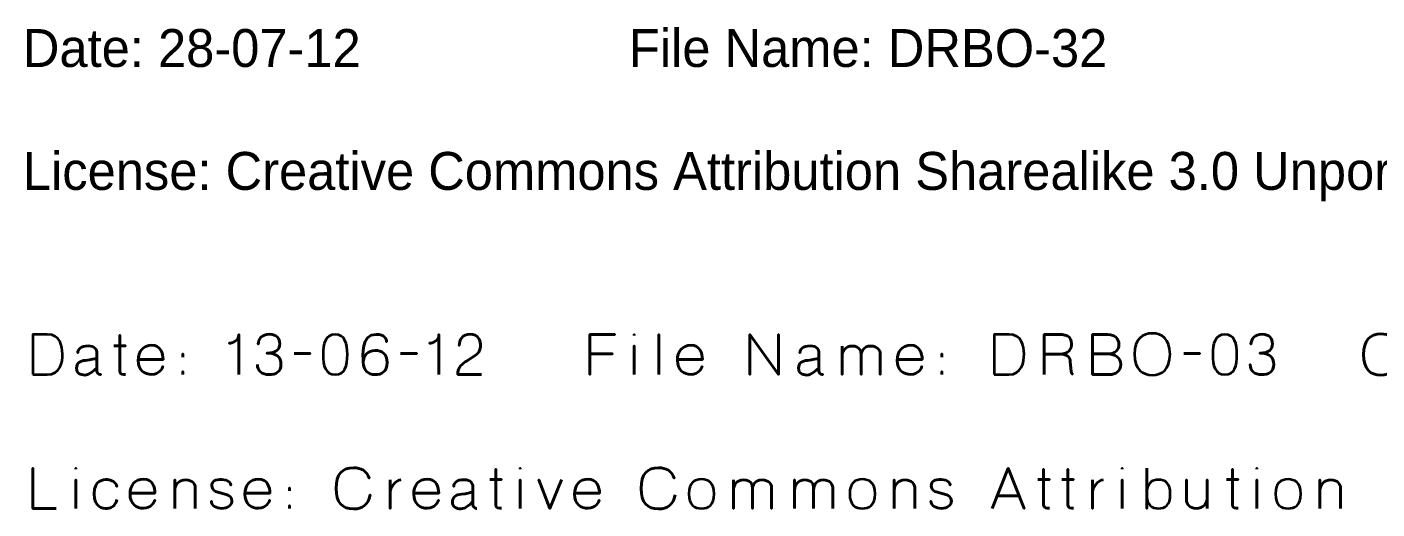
# Model space of a CAD drawing. Header units: inches. Extents: x 15 to 785, y -737 to -15.
# Drawn here: x 25.1 to 332.9, y -735 to -625.2 of the extents above; entities that cross this region are included whole.
import ezdxf

# ---------------------------------------------------------------- set-up
doc = ezdxf.new("R2010")
doc.units = ezdxf.units.IN
doc.header["$MEASUREMENT"] = 0
doc.layers.add('Layer 1', color=7, linetype='Continuous')

# ---------------------------------------------------------------- blocks, each defined once
blk = doc.blocks.new('block 2')
at = {"layer": 'Layer 1', "color": 35, "lineweight": 35, "true_color": 0x927753}
for points, knots in [([(26.38, -704.43), (26.38, -704.43), (26.38, -695.28), (26.38, -695.28), (26.38, -695.28), (29.68, -695.28), (29.68, -695.28), (32.7, -695.28), (33.07, -697.82), (33.15, -699.72), (33.23, -701.63), (32.58, -704.43), (29.68, -704.43), (29.68, -704.43), (26.38, -704.43), (26.38, -704.43)], [0, 0, 0, 0, 1, 1, 1, 2, 2, 2, 3, 3, 3, 4, 4, 4, 5, 5, 5, 5]), ([(26.38, -704.43), (26.38, -704.43), (26.38, -695.28), (26.38, -695.28), (26.38, -695.28), (29.68, -695.28), (29.68, -695.28), (32.7, -695.28), (33.07, -697.82), (33.15, -699.72), (33.23, -701.63), (32.58, -704.43), (29.68, -704.43), (29.68, -704.43), (26.38, -704.43), (26.38, -704.43)], [0, 0, 0, 0, 1, 1, 1, 2, 2, 2, 3, 3, 3, 4, 4, 4, 5, 5, 5, 5]), ([(47.53, -704.37), (46.9, -704.41), (46.23, -704.43), (46.23, -703.58), (46.23, -702.72), (46.23, -695.45), (46.23, -695.45), (46.23, -695.45), (46.23, -702.72), (46.23, -703.58), (46.23, -704.43), (46.9, -704.41), (47.53, -704.37)], [0, 0, 0, 0, 1, 1, 1, 2, 2, 2, 3, 3, 3, 4, 4, 4, 4]), ([(73.35, -704.43), (73.35, -704.43), (73.35, -695.28), (73.35, -695.28), (73.35, -696.84), (71.83, -697.21), (71.19, -697.26), (71.83, -697.21), (73.35, -696.84), (73.35, -695.28), (73.35, -695.28), (73.35, -704.43), (73.35, -704.43)], [0, 0, 0, 0, 1, 1, 1, 2, 2, 2, 3, 3, 3, 4, 4, 4, 4]), ([(77.61, -702.13), (77.61, -703.49), (78.6, -704.43), (80.23, -704.43), (81.85, -704.43), (82.97, -703.76), (82.97, -702.08), (82.97, -700.41), (81.98, -699.5), (79.77, -699.5), (81.97, -699.52), (82.68, -698.62), (82.68, -697.4), (82.68, -696.18), (82.06, -695.23), (80.33, -695.23), (78.62, -695.23), (77.79, -696.3), (77.79, -697.52), (77.79, -696.3), (78.62, -695.23), (80.33, -695.23), (82.06, -695.23), (82.68, -696.18), (82.68, -697.4), (82.68, -698.62), (81.97, -699.52), (79.77, -699.5), (81.98, -699.5), (82.97, -700.41), (82.97, -702.08), (82.97, -703.76), (81.85, -704.43), (80.23, -704.43), (78.6, -704.43), (77.61, -703.49), (77.61, -702.13)], [0, 0, 0, 0, 1, 1, 1, 2, 2, 2, 3, 3, 3, 4, 4, 4, 5, 5, 5, 6, 6, 6, 7, 7, 7, 8, 8, 8, 9, 9, 9, 10, 10, 10, 11, 11, 11, 12, 12, 12, 12]), ([(92.57, -699.86), (92.57, -697.35), (93.11, -695.29), (95.34, -695.29), (97.58, -695.29), (98.11, -697.35), (98.11, -699.86), (98.11, -702.39), (97.58, -704.43), (95.34, -704.43), (93.11, -704.43), (92.57, -702.39), (92.57, -699.86)], [0, 0, 0, 0, 1, 1, 1, 2, 2, 2, 3, 3, 3, 4, 4, 4, 4]), ([(92.57, -699.86), (92.57, -697.35), (93.11, -695.29), (95.34, -695.29), (97.58, -695.29), (98.11, -697.35), (98.11, -699.86), (98.11, -702.39), (97.58, -704.43), (95.34, -704.43), (93.11, -704.43), (92.57, -702.39), (92.57, -699.86)], [0, 0, 0, 0, 1, 1, 1, 2, 2, 2, 3, 3, 3, 4, 4, 4, 4]), ([(101.72, -701.68), (101.72, -700.03), (102.87, -698.92), (104.41, -698.92), (105.95, -698.92), (107.2, -699.63), (107.2, -701.68), (107.2, -703.72), (105.95, -704.43), (104.41, -704.43), (102.87, -704.43), (101.77, -703.33), (101.72, -701.68), (101.67, -700.03), (101.12, -695.25), (104.68, -695.25), (106.61, -695.25), (106.99, -696.3), (107.06, -696.94), (106.99, -696.3), (106.61, -695.25), (104.68, -695.25), (101.12, -695.25), (101.67, -700.03), (101.72, -701.68), (101.77, -703.33), (102.87, -704.43), (104.41, -704.43), (105.95, -704.43), (107.2, -703.72), (107.2, -701.68), (107.2, -699.63), (105.95, -698.92), (104.41, -698.92), (102.87, -698.92), (101.72, -700.03), (101.72, -701.68)], [0, 0, 0, 0, 1, 1, 1, 2, 2, 2, 3, 3, 3, 4, 4, 4, 5, 5, 5, 6, 6, 6, 7, 7, 7, 8, 8, 8, 9, 9, 9, 10, 10, 10, 11, 11, 11, 12, 12, 12, 12]), ([(119, -704.43), (119, -704.43), (119, -695.28), (119, -695.28), (119, -696.84), (117.49, -697.21), (116.84, -697.26), (117.49, -697.21), (119, -696.84), (119, -695.28), (119, -695.28), (119, -704.43), (119, -704.43)], [0, 0, 0, 0, 1, 1, 1, 2, 2, 2, 3, 3, 3, 4, 4, 4, 4]), ([(128.72, -704.43), (128.72, -704.43), (123.27, -704.43), (123.27, -704.43), (123.32, -702.58), (124.31, -701.98), (125.39, -701.27), (125.39, -701.27), (127.56, -699.82), (127.56, -699.82), (128.46, -699.2), (128.45, -698.31), (128.45, -697.46), (128.45, -696.6), (127.92, -695.2), (126.11, -695.2), (124.3, -695.2), (123.62, -696.55), (123.62, -697.82), (123.62, -696.55), (124.3, -695.2), (126.11, -695.2), (127.92, -695.2), (128.45, -696.6), (128.45, -697.46), (128.45, -698.31), (128.46, -699.2), (127.56, -699.82), (127.56, -699.82), (125.39, -701.27), (125.39, -701.27), (124.31, -701.98), (123.32, -702.58), (123.27, -704.43), (123.27, -704.43), (128.72, -704.43), (128.72, -704.43)], [0, 0, 0, 0, 1, 1, 1, 2, 2, 2, 3, 3, 3, 4, 4, 4, 5, 5, 5, 6, 6, 6, 7, 7, 7, 8, 8, 8, 9, 9, 9, 10, 10, 10, 11, 11, 11, 12, 12, 12, 12]), ([(153.38, -695.28), (153.38, -695.28), (159.06, -695.28), (159.06, -695.28), (159.06, -695.28), (153.38, -695.28), (153.38, -695.28), (153.38, -695.28), (153.38, -704.43), (153.38, -704.43), (153.38, -704.43), (153.38, -695.28), (153.38, -695.28)], [0, 0, 0, 0, 1, 1, 1, 2, 2, 2, 3, 3, 3, 4, 4, 4, 4]), ([(163.53, -695.49), (163.53, -695.49), (163.53, -695.26), (163.53, -695.26), (163.53, -695.26), (163.53, -695.49), (163.53, -695.49)], [0, 0, 0, 0, 1, 1, 1, 2, 2, 2, 2]), ([(169.13, -704.43), (169.13, -704.43), (169.13, -695.28), (169.13, -695.28), (169.13, -695.28), (169.13, -704.43), (169.13, -704.43)], [0, 0, 0, 0, 1, 1, 1, 2, 2, 2, 2]), ([(189.91, -695.28), (189.91, -695.28), (196.43, -704.43), (196.43, -704.43), (196.43, -704.43), (196.43, -695.28), (196.43, -695.28), (196.43, -695.28), (196.43, -704.43), (196.43, -704.43), (196.43, -704.43), (189.91, -695.28), (189.91, -695.28), (189.91, -695.28), (189.91, -704.43), (189.91, -704.43), (189.91, -704.43), (189.91, -695.28), (189.91, -695.28)], [0, 0, 0, 0, 1, 1, 1, 2, 2, 2, 3, 3, 3, 4, 4, 4, 5, 5, 5, 6, 6, 6, 6]), ([(245.62, -704.43), (245.62, -704.43), (245.62, -695.28), (245.62, -695.28), (245.62, -695.28), (248.92, -695.28), (248.92, -695.28), (251.94, -695.28), (252.31, -697.82), (252.39, -699.72), (252.46, -701.63), (251.82, -704.43), (248.92, -704.43), (248.92, -704.43), (245.62, -704.43), (245.62, -704.43)], [0, 0, 0, 0, 1, 1, 1, 2, 2, 2, 3, 3, 3, 4, 4, 4, 5, 5, 5, 5]), ([(245.62, -704.43), (245.62, -704.43), (245.62, -695.28), (245.62, -695.28), (245.62, -695.28), (248.92, -695.28), (248.92, -695.28), (251.94, -695.28), (252.31, -697.82), (252.39, -699.72), (252.46, -701.63), (251.82, -704.43), (248.92, -704.43), (248.92, -704.43), (245.62, -704.43), (245.62, -704.43)], [0, 0, 0, 0, 1, 1, 1, 2, 2, 2, 3, 3, 3, 4, 4, 4, 5, 5, 5, 5]), ([(256.97, -704.43), (256.97, -704.43), (256.97, -695.28), (256.97, -695.28), (256.97, -695.28), (260.31, -695.28), (260.31, -695.28), (262.65, -695.28), (263.15, -696.08), (263.21, -697.31), (263.26, -698.54), (262.64, -699.76), (260.57, -699.76), (260.57, -699.76), (256.97, -699.76), (256.97, -699.76), (256.97, -699.76), (260.57, -699.76), (260.57, -699.76), (262.6, -699.76), (263.26, -698.54), (263.21, -697.31), (263.15, -696.08), (262.6, -695.28), (260.31, -695.28), (260.31, -695.28), (256.97, -695.28), (256.97, -695.28), (256.97, -695.28), (256.97, -704.43), (256.97, -704.43)], [0, 0, 0, 0, 1, 1, 1, 2, 2, 2, 3, 3, 3, 4, 4, 4, 5, 5, 5, 6, 6, 6, 7, 7, 7, 8, 8, 8, 9, 9, 9, 10, 10, 10, 10]), ([(267.98, -699.72), (267.98, -699.72), (271.5, -699.72), (271.5, -699.72), (273.33, -699.72), (274.08, -698.62), (274.04, -697.51), (273.99, -696.41), (273.22, -695.28), (271.53, -695.28), (271.53, -695.28), (267.98, -695.28), (267.98, -695.28), (267.98, -695.28), (267.98, -704.43), (267.98, -704.43), (267.98, -704.43), (271.88, -704.43), (271.88, -704.43), (273.33, -704.43), (274.47, -703.57), (274.47, -702.12), (274.45, -700.67), (273.24, -699.72), (271.5, -699.72), (273.24, -699.72), (274.45, -700.67), (274.47, -702.12), (274.47, -703.57), (273.33, -704.43), (271.88, -704.43), (271.88, -704.43), (267.98, -704.43), (267.98, -704.43), (267.98, -704.43), (267.98, -695.28), (267.98, -695.28), (267.98, -695.28), (271.53, -695.28), (271.53, -695.28), (273.22, -695.28), (273.99, -696.41), (274.04, -697.51), (274.08, -698.62), (273.33, -699.72), (271.5, -699.72), (271.5, -699.72), (267.98, -699.72), (267.98, -699.72)], [0, 0, 0, 0, 1, 1, 1, 2, 2, 2, 3, 3, 3, 4, 4, 4, 5, 5, 5, 6, 6, 6, 7, 7, 7, 8, 8, 8, 9, 9, 9, 10, 10, 10, 11, 11, 11, 12, 12, 12, 13, 13, 13, 14, 14, 14, 15, 15, 15, 16, 16, 16, 16]), ([(277.6, -699.78), (277.6, -696.28), (279.41, -695.03), (281.64, -695.03), (283.86, -695.03), (285.68, -696.28), (285.68, -699.78), (285.68, -703.29), (283.86, -704.51), (281.64, -704.51), (279.41, -704.51), (277.6, -703.29), (277.6, -699.78)], [0, 0, 0, 0, 1, 1, 1, 2, 2, 2, 3, 3, 3, 4, 4, 4, 4]), ([(277.6, -699.78), (277.6, -696.28), (279.41, -695.03), (281.64, -695.03), (283.86, -695.03), (285.68, -696.28), (285.68, -699.78), (285.68, -703.29), (283.86, -704.51), (281.64, -704.51), (279.41, -704.51), (277.6, -703.29), (277.6, -699.78)], [0, 0, 0, 0, 1, 1, 1, 2, 2, 2, 3, 3, 3, 4, 4, 4, 4]), ([(295.42, -699.86), (295.42, -697.35), (295.95, -695.29), (298.18, -695.29), (300.42, -695.29), (300.95, -697.35), (300.95, -699.86), (300.95, -702.39), (300.42, -704.43), (298.18, -704.43), (295.95, -704.43), (295.42, -702.39), (295.42, -699.86)], [0, 0, 0, 0, 1, 1, 1, 2, 2, 2, 3, 3, 3, 4, 4, 4, 4]), ([(295.42, -699.86), (295.42, -697.35), (295.95, -695.29), (298.18, -695.29), (300.42, -695.29), (300.95, -697.35), (300.95, -699.86), (300.95, -702.39), (300.42, -704.43), (298.18, -704.43), (295.95, -704.43), (295.42, -702.39), (295.42, -699.86)], [0, 0, 0, 0, 1, 1, 1, 2, 2, 2, 3, 3, 3, 4, 4, 4, 4]), ([(306.58, -704.43), (308.2, -704.43), (309.32, -703.76), (309.32, -702.08), (309.32, -700.41), (308.33, -699.5), (306.12, -699.5), (308.32, -699.52), (309.03, -698.62), (309.03, -697.4), (309.03, -696.18), (308.41, -695.23), (306.68, -695.23), (304.97, -695.23), (304.14, -696.3), (304.14, -697.52), (304.14, -696.3), (304.97, -695.23), (306.68, -695.23), (308.41, -695.23), (309.03, -696.18), (309.03, -697.4), (309.03, -698.62), (308.32, -699.52), (306.12, -699.5), (308.33, -699.5), (309.32, -700.41), (309.32, -702.08), (309.32, -703.76), (308.2, -704.43), (306.58, -704.43), (304.95, -704.43), (303.96, -703.49), (303.96, -702.13), (303.96, -703.49), (304.95, -704.43), (306.58, -704.43)], [0, 0, 0, 0, 1, 1, 1, 2, 2, 2, 3, 3, 3, 4, 4, 4, 5, 5, 5, 6, 6, 6, 7, 7, 7, 8, 8, 8, 9, 9, 9, 10, 10, 10, 11, 11, 11, 12, 12, 12, 12]), ([(333.77, -704.53), (331.24, -704.53), (329.81, -703.1), (329.81, -699.85), (329.81, -696.61), (331.24, -695.16), (333.77, -695.16), (335.57, -695.16), (336.82, -695.91), (337.38, -697.54), (336.82, -695.91), (335.57, -695.16), (333.77, -695.16), (331.24, -695.16), (329.81, -696.61), (329.81, -699.85), (329.81, -703.1), (331.24, -704.53), (333.77, -704.53), (335.85, -704.53), (337.17, -703.54), (337.58, -701.36), (337.17, -703.54), (335.85, -704.53), (333.77, -704.53)], [0, 0, 0, 0, 1, 1, 1, 2, 2, 2, 3, 3, 3, 4, 4, 4, 5, 5, 5, 6, 6, 6, 7, 7, 7, 8, 8, 8, 8]), ([(40.99, -703.61), (40.99, -703.61), (40.99, -699.43), (40.99, -699.43), (40.99, -698.9), (40.72, -697.88), (39, -697.88), (37.29, -697.88), (36.66, -698.65), (36.66, -699.45), (36.66, -698.65), (37.29, -697.88), (39, -697.88), (40.72, -697.88), (40.99, -698.9), (40.99, -699.43), (40.99, -699.43), (40.99, -703.61), (40.99, -703.61), (40.99, -704.37), (41.89, -704.43), (41.89, -704.43), (41.89, -704.43), (40.99, -704.37), (40.99, -703.61)], [0, 0, 0, 0, 1, 1, 1, 2, 2, 2, 3, 3, 3, 4, 4, 4, 5, 5, 5, 6, 6, 6, 7, 7, 7, 8, 8, 8, 8]), ([(44.9, -697.85), (44.9, -697.85), (47.55, -697.85), (47.55, -697.85), (47.55, -697.85), (44.9, -697.85), (44.9, -697.85)], [0, 0, 0, 0, 1, 1, 1, 2, 2, 2, 2]), ([(50.42, -700.95), (50.42, -700.95), (56.1, -700.95), (56.1, -700.95), (56.1, -699.54), (55.54, -697.74), (53.52, -697.74), (51.51, -697.74), (50.41, -699.11), (50.41, -701.21), (50.41, -703.31), (51.83, -704.43), (53.52, -704.38), (55.22, -704.33), (55.96, -703.01), (56.05, -702.54), (55.96, -703.01), (55.22, -704.33), (53.52, -704.38), (51.83, -704.43), (50.41, -703.31), (50.41, -701.21), (50.41, -699.11), (51.51, -697.74), (53.52, -697.74), (55.54, -697.74), (56.1, -699.54), (56.1, -700.95), (56.1, -700.95), (50.42, -700.95), (50.42, -700.95)], [0, 0, 0, 0, 1, 1, 1, 2, 2, 2, 3, 3, 3, 4, 4, 4, 5, 5, 5, 6, 6, 6, 7, 7, 7, 8, 8, 8, 9, 9, 9, 10, 10, 10, 10]), ([(163.53, -704.42), (163.53, -704.42), (163.53, -697.9), (163.53, -697.9), (163.53, -697.9), (163.53, -704.44), (163.53, -704.42)], [0, 0, 0, 0, 1, 1, 1, 2, 2, 2, 2]), ([(173.37, -700.95), (173.37, -700.95), (179.05, -700.95), (179.05, -700.95), (179.05, -699.54), (178.49, -697.74), (176.47, -697.74), (174.46, -697.74), (173.36, -699.11), (173.36, -701.21), (173.36, -703.31), (174.78, -704.43), (176.47, -704.38), (178.17, -704.33), (178.91, -703.01), (179, -702.54), (178.91, -703.01), (178.17, -704.33), (176.47, -704.38), (174.78, -704.43), (173.36, -703.31), (173.36, -701.21), (173.36, -699.11), (174.46, -697.74), (176.47, -697.74), (178.49, -697.74), (179.05, -699.54), (179.05, -700.95), (179.05, -700.95), (173.37, -700.95), (173.37, -700.95)], [0, 0, 0, 0, 1, 1, 1, 2, 2, 2, 3, 3, 3, 4, 4, 4, 5, 5, 5, 6, 6, 6, 7, 7, 7, 8, 8, 8, 9, 9, 9, 10, 10, 10, 10]), ([(205.62, -703.61), (205.62, -703.61), (205.62, -699.43), (205.62, -699.43), (205.62, -698.9), (205.35, -697.88), (203.63, -697.88), (201.92, -697.88), (201.29, -698.65), (201.29, -699.45), (201.29, -698.65), (201.92, -697.88), (203.63, -697.88), (205.35, -697.88), (205.62, -698.9), (205.62, -699.43), (205.62, -699.43), (205.62, -703.61), (205.62, -703.61), (205.62, -704.37), (206.52, -704.43), (206.52, -704.43), (206.52, -704.43), (205.62, -704.37), (205.62, -703.61)], [0, 0, 0, 0, 1, 1, 1, 2, 2, 2, 3, 3, 3, 4, 4, 4, 5, 5, 5, 6, 6, 6, 7, 7, 7, 8, 8, 8, 8]), ([(215.23, -699.61), (215.23, -699.02), (214.85, -697.93), (213.24, -697.92), (211.62, -697.9), (210.9, -699.16), (210.9, -700.33), (210.9, -699.16), (211.62, -697.9), (213.24, -697.92), (214.85, -697.93), (215.23, -699.02), (215.23, -699.61), (215.23, -700.19), (215.23, -704.43), (215.23, -704.43), (215.23, -704.43), (215.23, -700.19), (215.23, -699.61)], [0, 0, 0, 0, 1, 1, 1, 2, 2, 2, 3, 3, 3, 4, 4, 4, 5, 5, 5, 6, 6, 6, 6]), ([(210.9, -697.92), (210.9, -697.92), (210.9, -704.43), (210.9, -704.43), (210.9, -704.43), (210.9, -697.92), (210.9, -697.92)], [0, 0, 0, 0, 1, 1, 1, 2, 2, 2, 2]), ([(219.6, -699.61), (219.6, -699.02), (219.04, -697.93), (217.43, -697.92), (215.81, -697.9), (215.23, -699.16), (215.23, -700.33), (215.23, -699.16), (215.81, -697.9), (217.43, -697.92), (219.04, -697.93), (219.6, -699.02), (219.6, -699.61), (219.6, -700.19), (219.6, -704.43), (219.6, -704.43), (219.6, -704.43), (219.6, -700.19), (219.6, -699.61)], [0, 0, 0, 0, 1, 1, 1, 2, 2, 2, 3, 3, 3, 4, 4, 4, 5, 5, 5, 6, 6, 6, 6]), ([(223.48, -700.95), (223.48, -700.95), (229.16, -700.95), (229.16, -700.95), (229.16, -699.54), (228.6, -697.74), (226.58, -697.74), (224.58, -697.74), (223.47, -699.11), (223.47, -701.21), (223.47, -703.31), (224.89, -704.43), (226.58, -704.38), (228.28, -704.33), (229.02, -703.01), (229.11, -702.54), (229.02, -703.01), (228.28, -704.33), (226.58, -704.38), (224.89, -704.43), (223.47, -703.31), (223.47, -701.21), (223.47, -699.11), (224.58, -697.74), (226.58, -697.74), (228.6, -697.74), (229.16, -699.54), (229.16, -700.95), (229.16, -700.95), (223.48, -700.95), (223.48, -700.95)], [0, 0, 0, 0, 1, 1, 1, 2, 2, 2, 3, 3, 3, 4, 4, 4, 5, 5, 5, 6, 6, 6, 7, 7, 7, 8, 8, 8, 9, 9, 9, 10, 10, 10, 10]), ([(38.26, -704.51), (37.2, -704.47), (36.36, -704.14), (36.36, -702.97), (36.36, -701.79), (37.07, -701.3), (38.42, -701.17), (39.75, -701.04), (40.35, -700.84), (40.99, -700.66), (40.35, -700.84), (39.75, -701.04), (38.42, -701.17), (37.07, -701.3), (36.36, -701.79), (36.36, -702.97), (36.36, -704.14), (37.2, -704.47), (38.26, -704.51), (39.3, -704.55), (40.6, -703.31), (40.99, -702.77), (40.6, -703.31), (39.3, -704.55), (38.26, -704.51)], [0, 0, 0, 0, 1, 1, 1, 2, 2, 2, 3, 3, 3, 4, 4, 4, 5, 5, 5, 6, 6, 6, 7, 7, 7, 8, 8, 8, 8]), ([(60.61, -700.42), (60.61, -700.42), (60.61, -699.72), (60.61, -699.72), (60.61, -699.72), (60.61, -700.42), (60.61, -700.42)], [0, 0, 0, 0, 1, 1, 1, 2, 2, 2, 2]), ([(85.97, -699.64), (85.97, -699.64), (89.66, -699.64), (89.66, -699.64), (89.66, -699.64), (85.97, -699.64), (85.97, -699.64)], [0, 0, 0, 0, 1, 1, 1, 2, 2, 2, 2]), ([(110.24, -699.64), (110.24, -699.64), (113.93, -699.64), (113.93, -699.64), (113.93, -699.64), (110.24, -699.64), (110.24, -699.64)], [0, 0, 0, 0, 1, 1, 1, 2, 2, 2, 2]), ([(153.38, -699.72), (153.38, -699.72), (158.54, -699.72), (158.54, -699.72), (158.54, -699.72), (153.38, -699.72), (153.38, -699.72)], [0, 0, 0, 0, 1, 1, 1, 2, 2, 2, 2]), ([(202.89, -704.51), (201.83, -704.47), (200.99, -704.14), (200.99, -702.97), (200.99, -701.79), (201.7, -701.3), (203.05, -701.17), (204.38, -701.04), (204.98, -700.84), (205.62, -700.66), (204.98, -700.84), (204.38, -701.04), (203.05, -701.17), (201.7, -701.3), (200.99, -701.79), (200.99, -702.97), (200.99, -704.14), (201.83, -704.47), (202.89, -704.51), (203.93, -704.55), (205.23, -703.31), (205.62, -702.77), (205.23, -703.31), (203.93, -704.55), (202.89, -704.51)], [0, 0, 0, 0, 1, 1, 1, 2, 2, 2, 3, 3, 3, 4, 4, 4, 5, 5, 5, 6, 6, 6, 7, 7, 7, 8, 8, 8, 8]), ([(233.67, -700.42), (233.67, -700.42), (233.67, -699.72), (233.67, -699.72), (233.67, -699.72), (233.67, -700.42), (233.67, -700.42)], [0, 0, 0, 0, 1, 1, 1, 2, 2, 2, 2]), ([(263.49, -704.43), (263.23, -704.25), (263.17, -703.9), (263.17, -703.75), (263.17, -703.75), (262.94, -701.43), (262.94, -701.43), (262.87, -700.44), (262.16, -699.76), (260.75, -699.76), (262.16, -699.76), (262.87, -700.44), (262.94, -701.43), (262.94, -701.43), (263.17, -703.75), (263.17, -703.75), (263.17, -703.9), (263.23, -704.25), (263.49, -704.43)], [0, 0, 0, 0, 1, 1, 1, 2, 2, 2, 3, 3, 3, 4, 4, 4, 5, 5, 5, 6, 6, 6, 6]), ([(288.81, -699.64), (288.81, -699.64), (292.51, -699.64), (292.51, -699.64), (292.51, -699.64), (288.81, -699.64), (288.81, -699.64)], [0, 0, 0, 0, 1, 1, 1, 2, 2, 2, 2]), ([(60.61, -704.43), (60.61, -704.43), (60.61, -703.73), (60.61, -703.73), (60.61, -703.73), (60.61, -704.43), (60.61, -704.43)], [0, 0, 0, 0, 1, 1, 1, 2, 2, 2, 2]), ([(233.67, -704.43), (233.67, -704.43), (233.67, -703.73), (233.67, -703.73), (233.67, -703.73), (233.67, -704.43), (233.67, -704.43)], [0, 0, 0, 0, 1, 1, 1, 2, 2, 2, 2]), ([(31.73, -734.91), (31.73, -734.91), (26.38, -734.91), (26.38, -734.91), (26.38, -734.91), (26.38, -725.76), (26.38, -725.76), (26.38, -725.76), (26.38, -734.91), (26.38, -734.91), (26.38, -734.91), (31.73, -734.91), (31.73, -734.91)], [0, 0, 0, 0, 1, 1, 1, 2, 2, 2, 3, 3, 3, 4, 4, 4, 4]), ([(36.17, -725.97), (36.17, -725.97), (36.17, -725.74), (36.17, -725.74), (36.17, -725.74), (36.17, -725.97), (36.17, -725.97)], [0, 0, 0, 0, 1, 1, 1, 2, 2, 2, 2]), ([(99.49, -735.01), (96.97, -735.01), (95.53, -733.58), (95.53, -730.33), (95.53, -727.09), (96.97, -725.64), (99.49, -725.64), (101.3, -725.64), (102.54, -726.39), (103.1, -728.02), (102.54, -726.39), (101.3, -725.64), (99.49, -725.64), (96.97, -725.64), (95.53, -727.09), (95.53, -730.33), (95.53, -733.58), (96.97, -735.01), (99.49, -735.01), (101.58, -735.01), (102.9, -734.02), (103.3, -731.84), (102.9, -734.02), (101.58, -735.01), (99.49, -735.01)], [0, 0, 0, 0, 1, 1, 1, 2, 2, 2, 3, 3, 3, 4, 4, 4, 5, 5, 5, 6, 6, 6, 7, 7, 7, 8, 8, 8, 8]), ([(133.24, -734.85), (132.62, -734.89), (131.94, -734.91), (131.94, -734.06), (131.94, -733.2), (131.94, -725.93), (131.94, -725.93), (131.94, -725.93), (131.94, -733.2), (131.94, -734.06), (131.94, -734.91), (132.62, -734.89), (133.24, -734.85)], [0, 0, 0, 0, 1, 1, 1, 2, 2, 2, 3, 3, 3, 4, 4, 4, 4]), ([(137.5, -725.97), (137.5, -725.97), (137.5, -725.74), (137.5, -725.74), (137.5, -725.74), (137.5, -725.97), (137.5, -725.97)], [0, 0, 0, 0, 1, 1, 1, 2, 2, 2, 2]), ([(172.85, -731.84), (172.44, -734.02), (171.12, -735.01), (169.04, -735.01), (166.51, -735.01), (165.08, -733.58), (165.08, -730.33), (165.08, -727.09), (166.51, -725.64), (169.04, -725.64), (170.84, -725.64), (172.09, -726.39), (172.64, -728.02), (172.09, -726.39), (170.84, -725.64), (169.04, -725.64), (166.51, -725.64), (165.08, -727.09), (165.08, -730.33), (165.08, -733.58), (166.51, -735.01), (169.04, -735.01), (171.12, -735.01), (172.44, -734.02), (172.85, -731.84)], [0, 0, 0, 0, 1, 1, 1, 2, 2, 2, 3, 3, 3, 4, 4, 4, 5, 5, 5, 6, 6, 6, 7, 7, 7, 8, 8, 8, 8]), ([(245.16, -734.91), (245.16, -734.91), (248.79, -725.76), (248.79, -725.76), (248.79, -725.76), (252.44, -734.91), (252.44, -734.91), (252.44, -734.91), (248.79, -725.76), (248.79, -725.76), (248.79, -725.76), (245.16, -734.91), (245.16, -734.91)], [0, 0, 0, 0, 1, 1, 1, 2, 2, 2, 3, 3, 3, 4, 4, 4, 4]), ([(258.17, -734.85), (257.54, -734.89), (256.87, -734.91), (256.87, -734.06), (256.87, -733.2), (256.87, -725.93), (256.87, -725.93), (256.87, -725.93), (256.87, -733.2), (256.87, -734.06), (256.87, -734.91), (257.54, -734.89), (258.17, -734.85)], [0, 0, 0, 0, 1, 1, 1, 2, 2, 2, 3, 3, 3, 4, 4, 4, 4]), ([(263.68, -734.85), (263.06, -734.89), (262.38, -734.91), (262.38, -734.06), (262.38, -733.2), (262.38, -725.93), (262.38, -725.93), (262.38, -725.93), (262.38, -733.2), (262.38, -734.06), (262.38, -734.91), (263.06, -734.89), (263.68, -734.85)], [0, 0, 0, 0, 1, 1, 1, 2, 2, 2, 3, 3, 3, 4, 4, 4, 4]), ([(274.76, -725.97), (274.76, -725.97), (274.76, -725.74), (274.76, -725.74), (274.76, -725.74), (274.76, -725.97), (274.76, -725.97)], [0, 0, 0, 0, 1, 1, 1, 2, 2, 2, 2]), ([(280.37, -725.72), (280.37, -725.72), (280.37, -734.91), (280.37, -734.91), (280.37, -734.91), (280.37, -725.72), (280.37, -725.72)], [0, 0, 0, 0, 1, 1, 1, 2, 2, 2, 2]), ([(301.22, -734.85), (300.6, -734.89), (299.92, -734.91), (299.92, -734.06), (299.92, -733.2), (299.92, -725.93), (299.92, -725.93), (299.92, -725.93), (299.92, -733.2), (299.92, -734.06), (299.92, -734.91), (300.6, -734.89), (301.22, -734.85)], [0, 0, 0, 0, 1, 1, 1, 2, 2, 2, 3, 3, 3, 4, 4, 4, 4]), ([(305.49, -725.97), (305.49, -725.97), (305.49, -725.74), (305.49, -725.74), (305.49, -725.74), (305.49, -725.97), (305.49, -725.97)], [0, 0, 0, 0, 1, 1, 1, 2, 2, 2, 2]), ([(36.17, -734.9), (36.17, -734.9), (36.17, -728.38), (36.17, -728.38), (36.17, -728.38), (36.17, -734.92), (36.17, -734.9)], [0, 0, 0, 0, 1, 1, 1, 2, 2, 2, 2]), ([(45.57, -732.84), (45.53, -733.91), (44.39, -734.91), (43.31, -734.91), (42.24, -734.91), (40.4, -734.73), (40.4, -731.55), (40.4, -728.37), (42.46, -728.33), (43.36, -728.33), (44.26, -728.33), (45.46, -729.03), (45.53, -729.92), (45.46, -729.03), (44.26, -728.33), (43.36, -728.33), (42.46, -728.33), (40.4, -728.37), (40.4, -731.55), (40.4, -734.73), (42.24, -734.91), (43.31, -734.91), (44.39, -734.91), (45.53, -733.91), (45.57, -732.84)], [0, 0, 0, 0, 1, 1, 1, 2, 2, 2, 3, 3, 3, 4, 4, 4, 5, 5, 5, 6, 6, 6, 7, 7, 7, 8, 8, 8, 8]), ([(54.24, -731.43), (54.24, -730.02), (53.69, -728.22), (51.67, -728.22), (49.66, -728.22), (48.56, -729.59), (48.56, -731.69), (48.56, -733.79), (49.98, -734.91), (51.67, -734.86), (53.37, -734.81), (54.1, -733.49), (54.19, -733.02), (54.1, -733.49), (53.37, -734.81), (51.67, -734.86), (49.98, -734.91), (48.56, -733.79), (48.56, -731.69), (48.56, -729.59), (49.66, -728.22), (51.67, -728.22), (53.69, -728.22), (54.24, -730.02), (54.24, -731.43), (54.24, -731.43), (48.57, -731.43), (48.57, -731.43), (48.57, -731.43), (54.24, -731.43), (54.24, -731.43)], [0, 0, 0, 0, 1, 1, 1, 2, 2, 2, 3, 3, 3, 4, 4, 4, 5, 5, 5, 6, 6, 6, 7, 7, 7, 8, 8, 8, 9, 9, 9, 10, 10, 10, 10]), ([(63.43, -734.91), (63.43, -734.91), (63.43, -730.67), (63.43, -730.09), (63.43, -729.5), (62.84, -728.41), (61.23, -728.4), (59.6, -728.38), (58.75, -729.64), (58.75, -730.81), (58.75, -729.64), (59.6, -728.38), (61.23, -728.4), (62.84, -728.41), (63.43, -729.5), (63.43, -730.09), (63.43, -730.67), (63.43, -734.91), (63.43, -734.91)], [0, 0, 0, 0, 1, 1, 1, 2, 2, 2, 3, 3, 3, 4, 4, 4, 5, 5, 5, 6, 6, 6, 6]), ([(58.75, -734.91), (58.75, -734.91), (58.75, -728.4), (58.75, -728.4), (58.75, -728.4), (58.75, -734.91), (58.75, -734.91)], [0, 0, 0, 0, 1, 1, 1, 2, 2, 2, 2]), ([(69.52, -728.3), (67.92, -728.26), (67.19, -728.77), (67.19, -729.74), (67.19, -730.73), (68.01, -731.04), (68.32, -731.13), (68.32, -731.13), (70.72, -731.84), (70.72, -731.84), (71.03, -731.92), (71.8, -732.26), (71.8, -733.2), (71.8, -734.14), (70.79, -734.91), (69.52, -734.91), (68.25, -734.91), (67.1, -734.24), (67.1, -733.25), (67.1, -734.24), (68.25, -734.91), (69.52, -734.91), (70.79, -734.91), (71.8, -734.14), (71.8, -733.2), (71.8, -732.26), (71.03, -731.92), (70.72, -731.84), (70.72, -731.84), (68.32, -731.13), (68.32, -731.13), (68.01, -731.04), (67.19, -730.73), (67.19, -729.74), (67.19, -728.77), (67.92, -728.26), (69.52, -728.3), (71.12, -728.36), (71.54, -729.25), (71.52, -729.57), (71.54, -729.25), (71.12, -728.36), (69.52, -728.3)], [0, 0, 0, 0, 1, 1, 1, 2, 2, 2, 3, 3, 3, 4, 4, 4, 5, 5, 5, 6, 6, 6, 7, 7, 7, 8, 8, 8, 9, 9, 9, 10, 10, 10, 11, 11, 11, 12, 12, 12, 13, 13, 13, 14, 14, 14, 14]), ([(74.77, -731.43), (74.77, -731.43), (80.44, -731.43), (80.44, -731.43), (80.44, -730.02), (79.89, -728.22), (77.87, -728.22), (75.86, -728.22), (74.76, -729.59), (74.76, -731.69), (74.76, -733.79), (76.18, -734.91), (77.87, -734.86), (79.57, -734.81), (80.3, -733.49), (80.39, -733.02), (80.3, -733.49), (79.57, -734.81), (77.87, -734.86), (76.18, -734.91), (74.76, -733.79), (74.76, -731.69), (74.76, -729.59), (75.86, -728.22), (77.87, -728.22), (79.89, -728.22), (80.44, -730.02), (80.44, -731.43), (80.44, -731.43), (74.77, -731.43), (74.77, -731.43)], [0, 0, 0, 0, 1, 1, 1, 2, 2, 2, 3, 3, 3, 4, 4, 4, 5, 5, 5, 6, 6, 6, 7, 7, 7, 8, 8, 8, 9, 9, 9, 10, 10, 10, 10]), ([(110.33, -728.4), (109.15, -728.38), (107.8, -730.12), (107.84, -731.58), (107.8, -730.12), (109.15, -728.38), (110.33, -728.4)], [0, 0, 0, 0, 1, 1, 1, 2, 2, 2, 2]), ([(107.84, -728.4), (107.84, -728.4), (107.84, -734.91), (107.84, -734.91), (107.84, -734.91), (107.84, -728.4), (107.84, -728.4)], [0, 0, 0, 0, 1, 1, 1, 2, 2, 2, 2]), ([(118.94, -731.43), (118.94, -730.02), (118.38, -728.22), (116.36, -728.22), (114.35, -728.22), (113.25, -729.59), (113.25, -731.69), (113.25, -733.79), (114.67, -734.91), (116.36, -734.86), (118.06, -734.81), (118.8, -733.49), (118.89, -733.02), (118.8, -733.49), (118.06, -734.81), (116.36, -734.86), (114.67, -734.91), (113.25, -733.79), (113.25, -731.69), (113.25, -729.59), (114.35, -728.22), (116.36, -728.22), (118.38, -728.22), (118.94, -730.02), (118.94, -731.43), (118.94, -731.43), (113.26, -731.43), (113.26, -731.43), (113.26, -731.43), (118.94, -731.43), (118.94, -731.43)], [0, 0, 0, 0, 1, 1, 1, 2, 2, 2, 3, 3, 3, 4, 4, 4, 5, 5, 5, 6, 6, 6, 7, 7, 7, 8, 8, 8, 9, 9, 9, 10, 10, 10, 10]), ([(127.6, -734.91), (127.6, -734.91), (126.7, -734.85), (126.7, -734.09), (126.7, -734.09), (126.7, -729.91), (126.7, -729.91), (126.7, -729.38), (126.43, -728.36), (124.72, -728.36), (123, -728.36), (122.37, -729.13), (122.37, -729.93), (122.37, -729.13), (123, -728.36), (124.72, -728.36), (126.43, -728.36), (126.7, -729.38), (126.7, -729.91), (126.7, -729.91), (126.7, -734.09), (126.7, -734.09), (126.7, -734.85), (127.6, -734.91), (127.6, -734.91)], [0, 0, 0, 0, 1, 1, 1, 2, 2, 2, 3, 3, 3, 4, 4, 4, 5, 5, 5, 6, 6, 6, 7, 7, 7, 8, 8, 8, 8]), ([(130.61, -728.33), (130.61, -728.33), (133.26, -728.33), (133.26, -728.33), (133.26, -728.33), (130.61, -728.33), (130.61, -728.33)], [0, 0, 0, 0, 1, 1, 1, 2, 2, 2, 2]), ([(137.5, -734.9), (137.5, -734.9), (137.5, -728.38), (137.5, -728.38), (137.5, -728.38), (137.5, -734.92), (137.5, -734.9)], [0, 0, 0, 0, 1, 1, 1, 2, 2, 2, 2]), ([(146.91, -728.4), (146.91, -728.4), (144.31, -734.91), (144.31, -734.91), (144.31, -734.91), (141.73, -728.4), (141.73, -728.4), (141.73, -728.4), (144.31, -734.91), (144.31, -734.91), (144.31, -734.91), (146.91, -728.4), (146.91, -728.4)], [0, 0, 0, 0, 1, 1, 1, 2, 2, 2, 3, 3, 3, 4, 4, 4, 4]), ([(149.91, -731.43), (149.91, -731.43), (155.59, -731.43), (155.59, -731.43), (155.59, -730.02), (155.03, -728.22), (153.01, -728.22), (151, -728.22), (149.9, -729.59), (149.9, -731.69), (149.9, -733.79), (151.32, -734.91), (153.01, -734.86), (154.71, -734.81), (155.45, -733.49), (155.54, -733.02), (155.45, -733.49), (154.71, -734.81), (153.01, -734.86), (151.32, -734.91), (149.9, -733.79), (149.9, -731.69), (149.9, -729.59), (151, -728.22), (153.01, -728.22), (155.03, -728.22), (155.59, -730.02), (155.59, -731.43), (155.59, -731.43), (149.91, -731.43), (149.91, -731.43)], [0, 0, 0, 0, 1, 1, 1, 2, 2, 2, 3, 3, 3, 4, 4, 4, 5, 5, 5, 6, 6, 6, 7, 7, 7, 8, 8, 8, 9, 9, 9, 10, 10, 10, 10]), ([(175.97, -731.58), (175.97, -729.02), (177.28, -728.27), (178.86, -728.27), (180.44, -728.27), (181.74, -729.02), (181.74, -731.58), (181.74, -734.16), (180.44, -734.91), (178.86, -734.91), (177.28, -734.91), (175.97, -734.16), (175.97, -731.58)], [0, 0, 0, 0, 1, 1, 1, 2, 2, 2, 3, 3, 3, 4, 4, 4, 4]), ([(175.97, -731.58), (175.97, -729.02), (177.28, -728.27), (178.86, -728.27), (180.44, -728.27), (181.74, -729.02), (181.74, -731.58), (181.74, -734.16), (180.44, -734.91), (178.86, -734.91), (177.28, -734.91), (175.97, -734.16), (175.97, -731.58)], [0, 0, 0, 0, 1, 1, 1, 2, 2, 2, 3, 3, 3, 4, 4, 4, 4]), ([(190.46, -730.09), (190.46, -729.5), (190.08, -728.41), (188.47, -728.4), (186.86, -728.38), (186.13, -729.64), (186.13, -730.81), (186.13, -729.64), (186.86, -728.38), (188.47, -728.4), (190.08, -728.41), (190.46, -729.5), (190.46, -730.09), (190.46, -730.67), (190.46, -734.91), (190.46, -734.91), (190.46, -734.91), (190.46, -730.67), (190.46, -730.09)], [0, 0, 0, 0, 1, 1, 1, 2, 2, 2, 3, 3, 3, 4, 4, 4, 5, 5, 5, 6, 6, 6, 6]), ([(186.13, -728.4), (186.13, -728.4), (186.13, -734.91), (186.13, -734.91), (186.13, -734.91), (186.13, -728.4), (186.13, -728.4)], [0, 0, 0, 0, 1, 1, 1, 2, 2, 2, 2]), ([(194.83, -730.09), (194.83, -729.5), (194.27, -728.41), (192.66, -728.4), (191.05, -728.38), (190.46, -729.64), (190.46, -730.81), (190.46, -729.64), (191.05, -728.38), (192.66, -728.4), (194.27, -728.41), (194.83, -729.5), (194.83, -730.09), (194.83, -730.67), (194.83, -734.91), (194.83, -734.91), (194.83, -734.91), (194.83, -730.67), (194.83, -730.09)], [0, 0, 0, 0, 1, 1, 1, 2, 2, 2, 3, 3, 3, 4, 4, 4, 5, 5, 5, 6, 6, 6, 6]), ([(204.41, -734.91), (204.41, -734.91), (204.41, -730.67), (204.41, -730.09), (204.41, -729.5), (204.03, -728.41), (202.41, -728.4), (200.8, -728.38), (200.08, -729.64), (200.08, -730.81), (200.08, -729.64), (200.8, -728.38), (202.41, -728.4), (204.03, -728.41), (204.41, -729.5), (204.41, -730.09), (204.41, -730.67), (204.41, -734.91), (204.41, -734.91)], [0, 0, 0, 0, 1, 1, 1, 2, 2, 2, 3, 3, 3, 4, 4, 4, 5, 5, 5, 6, 6, 6, 6]), ([(200.08, -734.91), (200.08, -734.91), (200.08, -728.4), (200.08, -728.4), (200.08, -728.4), (200.08, -734.91), (200.08, -734.91)], [0, 0, 0, 0, 1, 1, 1, 2, 2, 2, 2]), ([(208.78, -734.91), (208.78, -734.91), (208.78, -730.67), (208.78, -730.09), (208.78, -729.5), (208.22, -728.41), (206.6, -728.4), (204.99, -728.38), (204.41, -729.64), (204.41, -730.81), (204.41, -729.64), (204.99, -728.38), (206.6, -728.4), (208.22, -728.41), (208.78, -729.5), (208.78, -730.09), (208.78, -730.67), (208.78, -734.91), (208.78, -734.91)], [0, 0, 0, 0, 1, 1, 1, 2, 2, 2, 3, 3, 3, 4, 4, 4, 5, 5, 5, 6, 6, 6, 6]), ([(212.65, -731.58), (212.65, -729.02), (213.96, -728.27), (215.53, -728.27), (217.12, -728.27), (218.42, -729.02), (218.42, -731.58), (218.42, -734.16), (217.12, -734.91), (215.53, -734.91), (213.96, -734.91), (212.65, -734.16), (212.65, -731.58)], [0, 0, 0, 0, 1, 1, 1, 2, 2, 2, 3, 3, 3, 4, 4, 4, 4]), ([(212.65, -731.58), (212.65, -729.02), (213.96, -728.27), (215.53, -728.27), (217.12, -728.27), (218.42, -729.02), (218.42, -731.58), (218.42, -734.16), (217.12, -734.91), (215.53, -734.91), (213.96, -734.91), (212.65, -734.16), (212.65, -731.58)], [0, 0, 0, 0, 1, 1, 1, 2, 2, 2, 3, 3, 3, 4, 4, 4, 4]), ([(227.48, -734.91), (227.48, -734.91), (227.48, -730.67), (227.48, -730.09), (227.48, -729.5), (226.9, -728.41), (225.29, -728.4), (223.66, -728.38), (222.81, -729.64), (222.81, -730.81), (222.81, -729.64), (223.66, -728.38), (225.29, -728.4), (226.9, -728.41), (227.48, -729.5), (227.48, -730.09), (227.48, -730.67), (227.48, -734.91), (227.48, -734.91)], [0, 0, 0, 0, 1, 1, 1, 2, 2, 2, 3, 3, 3, 4, 4, 4, 5, 5, 5, 6, 6, 6, 6]), ([(222.81, -734.91), (222.81, -734.91), (222.81, -728.4), (222.81, -728.4), (222.81, -728.4), (222.81, -734.91), (222.81, -734.91)], [0, 0, 0, 0, 1, 1, 1, 2, 2, 2, 2]), ([(233.58, -728.3), (231.98, -728.26), (231.24, -728.77), (231.24, -729.74), (231.24, -730.73), (232.07, -731.04), (232.37, -731.13), (232.37, -731.13), (234.77, -731.84), (234.77, -731.84), (235.09, -731.92), (235.85, -732.26), (235.85, -733.2), (235.85, -734.14), (234.85, -734.91), (233.58, -734.91), (232.31, -734.91), (231.15, -734.24), (231.15, -733.25), (231.15, -734.24), (232.31, -734.91), (233.58, -734.91), (234.85, -734.91), (235.85, -734.14), (235.85, -733.2), (235.85, -732.26), (235.09, -731.92), (234.77, -731.84), (234.77, -731.84), (232.37, -731.13), (232.37, -731.13), (232.07, -731.04), (231.24, -730.73), (231.24, -729.74), (231.24, -728.77), (231.98, -728.26), (233.58, -728.3), (235.18, -728.36), (235.6, -729.25), (235.57, -729.57), (235.6, -729.25), (235.18, -728.36), (233.58, -728.3)], [0, 0, 0, 0, 1, 1, 1, 2, 2, 2, 3, 3, 3, 4, 4, 4, 5, 5, 5, 6, 6, 6, 7, 7, 7, 8, 8, 8, 9, 9, 9, 10, 10, 10, 11, 11, 11, 12, 12, 12, 13, 13, 13, 14, 14, 14, 14]), ([(255.54, -728.33), (255.54, -728.33), (258.19, -728.33), (258.19, -728.33), (258.19, -728.33), (255.54, -728.33), (255.54, -728.33)], [0, 0, 0, 0, 1, 1, 1, 2, 2, 2, 2]), ([(261.05, -728.33), (261.05, -728.33), (263.7, -728.33), (263.7, -728.33), (263.7, -728.33), (261.05, -728.33), (261.05, -728.33)], [0, 0, 0, 0, 1, 1, 1, 2, 2, 2, 2]), ([(270.46, -728.4), (269.28, -728.38), (267.93, -730.12), (267.97, -731.58), (267.93, -730.12), (269.28, -728.38), (270.46, -728.4)], [0, 0, 0, 0, 1, 1, 1, 2, 2, 2, 2]), ([(267.97, -728.4), (267.97, -728.4), (267.97, -734.91), (267.97, -734.91), (267.97, -734.91), (267.97, -728.4), (267.97, -728.4)], [0, 0, 0, 0, 1, 1, 1, 2, 2, 2, 2]), ([(274.76, -734.9), (274.76, -734.9), (274.76, -728.38), (274.76, -728.38), (274.76, -728.38), (274.76, -734.92), (274.76, -734.9)], [0, 0, 0, 0, 1, 1, 1, 2, 2, 2, 2]), ([(283.06, -728.36), (284.54, -728.36), (285.75, -729.08), (285.75, -731.64), (285.75, -734.18), (284.54, -734.91), (283.06, -734.91), (281.57, -734.91), (280.37, -734.18), (280.37, -731.64), (280.37, -729.08), (281.57, -728.36), (283.06, -728.36)], [0, 0, 0, 0, 1, 1, 1, 2, 2, 2, 3, 3, 3, 4, 4, 4, 4]), ([(283.06, -728.36), (284.54, -728.36), (285.75, -729.08), (285.75, -731.64), (285.75, -734.18), (284.54, -734.91), (283.06, -734.91), (281.57, -734.91), (280.37, -734.18), (280.37, -731.64), (280.37, -729.08), (281.57, -728.36), (283.06, -728.36)], [0, 0, 0, 0, 1, 1, 1, 2, 2, 2, 3, 3, 3, 4, 4, 4, 4]), ([(289.47, -733.21), (289.47, -733.79), (290.06, -734.89), (291.67, -734.9), (293.29, -734.91), (294.16, -733.65), (294.16, -732.49), (294.16, -733.65), (293.29, -734.91), (291.67, -734.9), (290.06, -734.89), (289.47, -733.79), (289.47, -733.21), (289.47, -732.63), (289.47, -728.37), (289.47, -728.37), (289.47, -728.37), (289.47, -732.63), (289.47, -733.21)], [0, 0, 0, 0, 1, 1, 1, 2, 2, 2, 3, 3, 3, 4, 4, 4, 5, 5, 5, 6, 6, 6, 6]), ([(294.16, -734.9), (294.16, -734.9), (294.16, -728.37), (294.16, -728.37), (294.16, -728.37), (294.16, -734.9), (294.16, -734.9)], [0, 0, 0, 0, 1, 1, 1, 2, 2, 2, 2]), ([(298.59, -728.33), (298.59, -728.33), (301.24, -728.33), (301.24, -728.33), (301.24, -728.33), (298.59, -728.33), (298.59, -728.33)], [0, 0, 0, 0, 1, 1, 1, 2, 2, 2, 2]), ([(305.49, -734.9), (305.49, -734.9), (305.49, -728.38), (305.49, -728.38), (305.49, -728.38), (305.49, -734.92), (305.49, -734.9)], [0, 0, 0, 0, 1, 1, 1, 2, 2, 2, 2]), ([(309.71, -731.58), (309.71, -729.02), (311.02, -728.27), (312.6, -728.27), (314.18, -728.27), (315.48, -729.02), (315.48, -731.58), (315.48, -734.16), (314.18, -734.91), (312.6, -734.91), (311.02, -734.91), (309.71, -734.16), (309.71, -731.58)], [0, 0, 0, 0, 1, 1, 1, 2, 2, 2, 3, 3, 3, 4, 4, 4, 4]), ([(309.71, -731.58), (309.71, -729.02), (311.02, -728.27), (312.6, -728.27), (314.18, -728.27), (315.48, -729.02), (315.48, -731.58), (315.48, -734.16), (314.18, -734.91), (312.6, -734.91), (311.02, -734.91), (309.71, -734.16), (309.71, -731.58)], [0, 0, 0, 0, 1, 1, 1, 2, 2, 2, 3, 3, 3, 4, 4, 4, 4]), ([(324.55, -734.91), (324.55, -734.91), (324.55, -730.67), (324.55, -730.09), (324.55, -729.5), (323.96, -728.41), (322.35, -728.4), (320.73, -728.38), (319.87, -729.64), (319.87, -730.81), (319.87, -729.64), (320.73, -728.38), (322.35, -728.4), (323.96, -728.41), (324.55, -729.5), (324.55, -730.09), (324.55, -730.67), (324.55, -734.91), (324.55, -734.91)], [0, 0, 0, 0, 1, 1, 1, 2, 2, 2, 3, 3, 3, 4, 4, 4, 5, 5, 5, 6, 6, 6, 6]), ([(319.87, -734.91), (319.87, -734.91), (319.87, -728.4), (319.87, -728.4), (319.87, -728.4), (319.87, -734.91), (319.87, -734.91)], [0, 0, 0, 0, 1, 1, 1, 2, 2, 2, 2]), ([(84.95, -730.9), (84.95, -730.9), (84.95, -730.2), (84.95, -730.2), (84.95, -730.2), (84.95, -730.9), (84.95, -730.9)], [0, 0, 0, 0, 1, 1, 1, 2, 2, 2, 2]), ([(126.7, -733.25), (126.32, -733.79), (125.01, -735.03), (123.97, -734.99), (122.91, -734.95), (122.07, -734.62), (122.07, -733.45), (122.07, -732.27), (122.79, -731.78), (124.13, -731.65), (125.47, -731.52), (126.06, -731.32), (126.7, -731.14), (126.06, -731.32), (125.47, -731.52), (124.13, -731.65), (122.79, -731.78), (122.07, -732.27), (122.07, -733.45), (122.07, -734.62), (122.91, -734.95), (123.97, -734.99), (125.01, -735.03), (126.32, -733.79), (126.7, -733.25)], [0, 0, 0, 0, 1, 1, 1, 2, 2, 2, 3, 3, 3, 4, 4, 4, 5, 5, 5, 6, 6, 6, 7, 7, 7, 8, 8, 8, 8]), ([(246.3, -732.03), (246.3, -732.03), (251.28, -732.03), (251.28, -732.03), (251.28, -732.03), (246.3, -732.03), (246.3, -732.03)], [0, 0, 0, 0, 1, 1, 1, 2, 2, 2, 2]), ([(84.95, -734.91), (84.95, -734.91), (84.95, -734.21), (84.95, -734.21), (84.95, -734.21), (84.95, -734.91), (84.95, -734.91)], [0, 0, 0, 0, 1, 1, 1, 2, 2, 2, 2])]:
    blk.add_open_spline(points, degree=3, knots=knots, dxfattribs=at)

msp = doc.modelspace()

# ---------------------------------------------------------------- block references
at = {"layer": 'Layer 1'}
msp.add_blockref('block 2', (0, 0), dxfattribs=at)

# ---------------------------------------------------------------- texts
at = {"layer": 'Layer 1', "color": 179, "true_color": 0x231f20, "char_height": 8.636, "attachment_point": 7}
for s, insert in [('\\fEng_HelvLine Normal|b0|i0|c0|p34;\\W1;Date: 28-07-12^I^IFile Name: DRBO-32^I^IContributor: Stuart Childs^I^I^I', (24.12, -634.46)), ('\\fEng_HelvLine Normal|b0|i0|c0|p34;\\W1;License: Creative Commons Attribution Sharealike 3.0 Unported^I^I', (24.12, -664.94))]:
    msp.add_mtext(s, dxfattribs=dict(at, insert=insert))

doc.saveas('drawing.dxf')
